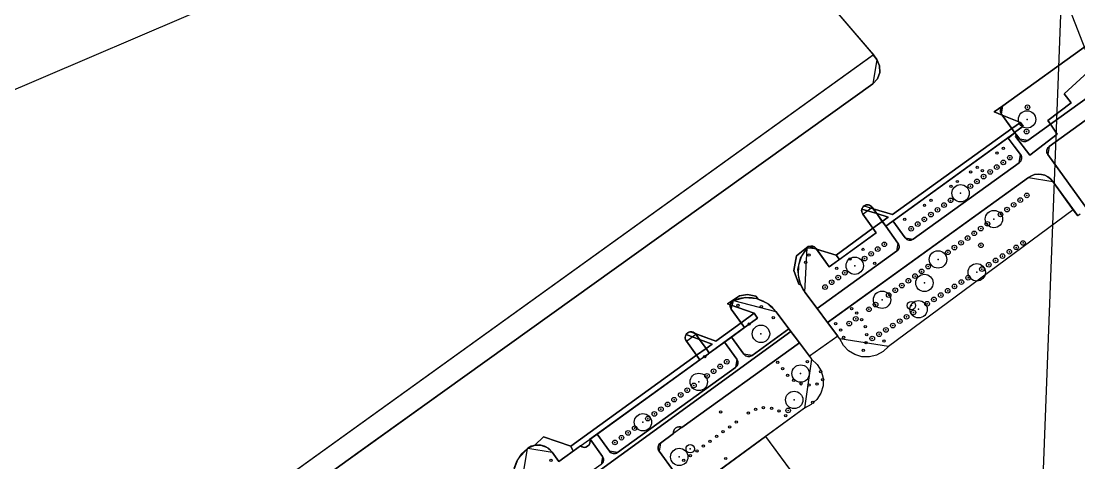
# Model space of a CAD drawing. Header units: metres. Extents: x 13966 to 15478, y -1639 to -430.
# Drawn here: x 14424.7 to 14607.2, y -1089.9 to -1013.7 of the extents above; entities that cross this region are included whole.
import ezdxf

# ---------------------------------------------------------------- set-up
doc = ezdxf.new("R2010")
doc.units = ezdxf.units.M
for name, color, linetype in [('BOUNDARY', 7, 'Continuous'), ('CURB', 7, 'Continuous'), ('GAS', 7, 'Continuous'), ('GRASS', 7, 'Continuous'), ('HEAT', 7, 'Continuous'), ('NEW_BUSH', 3, 'Continuous'), ('NEW_TREE', 3, 'Continuous'), ('ROAD', 7, 'Continuous'), ('SEWER', 7, 'Continuous'), ('SIDEWALK_PATH', 7, 'Continuous')]:
    doc.layers.add(name, color=color, linetype=linetype)

# ---------------------------------------------------------------- blocks, each defined once
blk = doc.blocks.new('ИВА_БУЛЛАТА')
blk.add_circle((0, 0), 0.2)
blk = doc.blocks.new('СПИРЕЯ_GREFSHEIM')
blk.add_circle((0, 0), 0.2)
blk = doc.blocks.new('ПУЗЫРЕПЛОДНИК_LADY_IN_RED')
blk.add_circle((0, 0), 0.2)
blk = doc.blocks.new('ПУЗЫРЕПЛОДНИК_TINY_WINE_GOLD')
blk.add_circle((0, 0), 0.2)
blk = doc.blocks.new('ЛАПЧАТКА_GOLDFINGER')
blk.add_circle((0, 0), 0.2)
blk = doc.blocks.new('КЛЕН_CRIMSON_SENTRY')
blk.add_circle((0, 0), 0.2)
blk = doc.blocks.new('КЛЕН_ГИННАЛА')
blk.add_circle((0, 0), 0.2)

msp = doc.modelspace()

# ---------------------------------------------------------------- linework, layer by layer
at = {"layer": 'BOUNDARY'}
for points in [[(14416.58, -1131.07), (14571.79, -1019.44), (14542.17, -984.84)], [(14607.43, -1047.02), (14607.05, -1047.28), (14606.28, -1046.23), (14574.4, -1069.79), (14565.99, -1068.46), (14565.66, -1068.02), (14560.75, -1071.45), (14561.13, -1071.97), (14559.88, -1080.42), (14553.17, -1085.33), (14562.55, -1098.06)]]:
    msp.add_lwpolyline(points, dxfattribs=at)
at = {"layer": 'CURB'}
for points in [[(14569.95, -1046.94), (14571.57, -1045.77), (14573.91, -1049.02), (14596.22, -1032.94), (14593.89, -1029.69), (14594.11, -1028.3), (14609.15, -1017.46), (14613.34, -1018.16), (14615.88, -1021.71), (14615.19, -1025.88), (14602.12, -1035.3), (14601.89, -1036.7), (14609.03, -1046.6)], [(14571.62, -1019.25), (14572.36, -1020.29), (14571.67, -1024.47), (14482.84, -1088.16)], [(14572.36, -1020.29), (14571.67, -1024.47)], [(14615.87, -1021.7), (14598.44, -1034.25), (14597.06, -1034.05), (14596.22, -1032.94)], [(14596.22, -1032.94), (14595.03, -1033.85)], [(14575.13, -1048.14), (14577.25, -1051.07), (14578.64, -1051.3), (14596.96, -1038.09), (14597.17, -1036.67), (14595.03, -1033.85)], [(14563.81, -1065.71), (14598.56, -1040.63), (14602.75, -1041.31), (14607.05, -1047.28)], [(14565.66, -1068.02), (14559.97, -1060.45), (14560.35, -1052.77), (14561.9, -1052.87), (14564.18, -1056.03), (14572.29, -1050.19), (14569.95, -1046.94)], [(14573.91, -1049.02), (14576.03, -1051.95), (14575.8, -1053.35), (14562.08, -1063.25)], [(14573.91, -1049.02), (14575.13, -1048.14)], [(14539.51, -1068.85), (14541.13, -1067.68), (14543.47, -1070.92), (14549.55, -1066.53), (14547.27, -1063.37), (14547.67, -1061.88), (14554.93, -1063.74), (14560.75, -1071.45)], [(14562.08, -1063.25), (14563.88, -1065.65)], [(14557.21, -1066.76), (14550.84, -1071.36), (14549.44, -1071.13), (14547.3, -1068.16)], [(14557.21, -1066.77), (14559.01, -1069.16)], [(14553.17, -1085.33), (14525.33, -1105.71), (14516.92, -1104.37), (14510.73, -1095.78), (14512.08, -1087.4), (14512.16, -1087.35), (14516.35, -1088.02), (14517.52, -1089.65), (14521.24, -1086.96), (14522.82, -1085.82), (14541.85, -1072.09), (14539.51, -1068.85)], [(14546.08, -1069.04), (14548.23, -1072.01), (14548, -1073.41), (14527.64, -1088.1), (14526.25, -1087.87), (14524.1, -1084.9)], [(14559.03, -1069.15), (14538.75, -1083.78), (14537.29, -1084.83), (14535.05, -1086.45), (14534.82, -1087.86), (14540.02, -1094.96)], [(14547.3, -1068.16), (14546.08, -1069.04)], [(14522.89, -1085.77), (14525.03, -1088.75), (14524.81, -1090.14), (14512.87, -1098.75)], [(14524.1, -1084.9), (14522.89, -1085.77)], [(14482.84, -1088.16), (14471.34, -1096.41), (14470.28, -1097.18), (14468.31, -1098.63), (14467.23, -1099.42), (14466.65, -1099.83)]]:
    msp.add_lwpolyline(points, dxfattribs=at)
at = {"layer": 'GAS'}
msp.add_line((14632.28, -1080.15), (14522.03, -796.13), dxfattribs=at)
at = {"layer": 'GRASS'}
for points in [[(14610.94, -1020.51), (14604.73, -1026.18), (14605.92, -1027.77), (14601.87, -1030.79), (14602.34, -1031.45), (14598.44, -1034.25), (14598.09, -1034.42), (14597.71, -1034.43), (14597.35, -1034.31), (14597.06, -1034.05), (14596.22, -1032.94), (14596.17, -1032.87), (14597.63, -1031.76), (14597.15, -1031.14), (14594.01, -1029.87), (14593.89, -1029.69), (14593.72, -1029.33), (14593.71, -1028.95), (14593.84, -1028.59), (14594.11, -1028.3), (14609.15, -1017.46)], [(14509.67, -1091.31), (14510.47, -1089.15), (14512.08, -1087.4), (14512.16, -1087.35), (14513.25, -1086.85), (14514.4, -1086.82), (14515.47, -1087.21), (14516.35, -1088.02), (14517.52, -1089.65), (14521.24, -1086.96), (14521.53, -1087.13), (14521.85, -1087.2), (14522.17, -1087.16), (14522.47, -1087.01), (14522.71, -1086.77), (14522.85, -1086.48), (14522.89, -1086.15), (14522.82, -1085.82), (14522.89, -1085.77), (14525.03, -1088.75), (14525.2, -1089.11), (14525.21, -1089.49), (14525.08, -1089.85), (14524.81, -1090.14)]]:
    msp.add_lwpolyline(points, dxfattribs=at)
for points in [[(14602.34, -1031.45), (14601.87, -1030.79), (14605.92, -1027.77), (14604.73, -1026.18), (14610.94, -1020.51), (14613.15, -1019.21), (14611.05, -1016.9), (14611.72, -1017.01), (14612.34, -1017.27), (14612.89, -1017.65), (14613.34, -1018.16), (14615.87, -1021.7)], [(14595.69, -1032.19), (14594.01, -1029.87), (14597.15, -1031.14)], [(14596.17, -1032.86), (14595.69, -1032.19), (14597.15, -1031.14), (14597.63, -1031.76)], [(14577.25, -1051.07), (14575.13, -1048.14), (14595.01, -1033.82), (14597.17, -1036.67), (14597.27, -1036.84), (14597.34, -1037.03), (14597.37, -1037.22), (14597.36, -1037.42), (14597.31, -1037.62), (14597.23, -1037.8), (14597.11, -1037.95), (14596.96, -1038.09), (14578.64, -1051.3), (14578.28, -1051.46), (14577.9, -1051.48), (14577.54, -1051.34)], [(14563.88, -1065.65), (14598.56, -1040.63), (14599.07, -1040.33), (14599.62, -1040.14), (14600.2, -1040.07), (14600.79, -1040.1), (14601.37, -1040.25), (14601.89, -1040.51), (14602.36, -1040.87), (14602.75, -1041.31), (14606.29, -1046.22), (14574.4, -1069.79), (14573.46, -1070.68), (14572.34, -1071.29), (14571.11, -1071.59), (14569.81, -1071.56), (14568.57, -1071.19), (14567.48, -1070.52), (14566.61, -1069.6), (14565.99, -1068.46)], [(14572.36, -1046.86), (14569.8, -1046.09), (14569.86, -1045.94), (14569.94, -1045.79), (14570.04, -1045.66), (14570.17, -1045.55), (14571.77, -1046.04)], [(14571.77, -1046.04), (14570.17, -1045.56), (14570.35, -1045.45), (14570.53, -1045.38), (14570.73, -1045.36), (14570.92, -1045.37), (14571.11, -1045.42), (14571.29, -1045.5), (14571.44, -1045.62), (14571.57, -1045.77)], [(14569.95, -1046.94), (14569.84, -1046.75), (14569.78, -1046.53), (14569.76, -1046.31), (14569.8, -1046.09), (14572.36, -1046.86), (14573.33, -1048.21), (14571.72, -1049.39)], [(14560.35, -1052.77), (14560.4, -1052.72), (14560.46, -1052.67), (14560.52, -1052.63), (14560.58, -1052.59), (14560.64, -1052.56), (14561.98, -1052.98), (14564.18, -1056.03), (14572.29, -1050.19), (14571.72, -1049.39), (14573.33, -1048.21), (14576.03, -1051.95), (14576.13, -1052.12), (14576.19, -1052.31), (14576.22, -1052.5), (14576.21, -1052.7), (14576.16, -1052.89), (14576.07, -1053.06), (14575.95, -1053.22), (14575.8, -1053.35), (14562.08, -1063.25), (14559.97, -1060.45), (14559.02, -1058.57), (14558.77, -1056.54), (14559.22, -1054.55)], [(14561.87, -1052.95), (14560.64, -1052.56), (14560.98, -1052.46), (14561.33, -1052.48), (14561.64, -1052.62), (14561.9, -1052.87)], [(14551.19, -1064.07), (14547.1, -1062.62), (14547.17, -1062.39), (14547.29, -1062.18), (14547.46, -1062), (14547.67, -1061.88), (14549.65, -1061.36), (14551.63, -1061.53), (14553.45, -1062.34), (14554.93, -1063.74), (14557.21, -1066.76), (14550.84, -1071.36), (14550.48, -1071.52), (14550.1, -1071.54), (14549.74, -1071.4), (14549.44, -1071.13), (14547.3, -1068.16), (14549.55, -1066.53), (14551.81, -1064.91)], [(14547.27, -1063.37), (14547.19, -1063.24), (14547.13, -1063.09), (14547.09, -1062.94), (14547.08, -1062.79), (14547.09, -1062.71), (14547.1, -1062.62), (14551.19, -1064.07), (14548.95, -1065.71)], [(14548.95, -1065.71), (14551.19, -1064.07), (14551.81, -1064.91), (14549.55, -1066.54)], [(14539.51, -1068.85), (14539.37, -1068.59), (14539.32, -1068.3), (14539.35, -1068.01), (14539.47, -1067.74), (14541.79, -1068.59), (14542.91, -1070.14), (14541.28, -1071.31)], [(14541.79, -1068.59), (14539.47, -1067.74), (14539.61, -1067.56), (14539.79, -1067.42), (14539.99, -1067.32), (14540.22, -1067.27), (14541.04, -1067.57), (14541.09, -1067.62), (14541.13, -1067.68)], [(14526.25, -1087.87), (14524.1, -1084.9), (14541.85, -1072.09), (14541.89, -1072.03), (14543.33, -1071.04), (14543.38, -1070.89), (14543.47, -1070.92), (14546.08, -1069.04), (14548.23, -1072.01), (14548.39, -1072.37), (14548.4, -1072.76), (14548.27, -1073.12), (14548, -1073.41), (14527.64, -1088.1), (14527.47, -1088.19), (14527.29, -1088.26), (14527.1, -1088.28), (14526.9, -1088.27), (14526.71, -1088.22), (14526.53, -1088.14), (14526.38, -1088.02)], [(14534.82, -1087.86), (14534.72, -1087.69), (14534.66, -1087.5), (14534.63, -1087.31), (14534.64, -1087.11), (14534.69, -1086.92), (14534.78, -1086.74), (14534.9, -1086.59), (14535.05, -1086.45), (14537.29, -1084.83), (14537.29, -1084.55), (14537.35, -1084.28), (14537.49, -1084.04), (14537.69, -1083.85), (14537.94, -1083.72), (14538.21, -1083.66), (14538.49, -1083.68), (14538.75, -1083.78), (14559.02, -1069.16), (14561.13, -1071.97), (14562.1, -1072.88), (14562.77, -1074), (14563.12, -1075.25), (14563.11, -1076.58), (14562.73, -1077.86), (14562.04, -1078.96), (14561.07, -1079.83), (14559.88, -1080.42), (14540.02, -1094.96)], [(14541.8, -1072.03), (14541.28, -1071.31), (14542.91, -1070.14), (14543.4, -1070.83), (14543.33, -1071.04), (14541.94, -1072.03)]]:
    msp.add_lwpolyline(points, close=True, dxfattribs=at)
at = {"layer": 'HEAT'}
msp.add_line((14600.91, -1096.84), (14615.74, -712.48), dxfattribs=at)
at = {"layer": 'NEW_BUSH'}
for centre, radius in [((14598.39, -1028.52), 0.4), ((14598.22, -1032.71), 0.4), ((14593.07, -1038.85), 0.4), ((14594.21, -1038.03), 0.4), ((14595.34, -1037.22), 0.4), ((14590.8, -1040.49), 0.4), ((14591.94, -1039.67), 0.4), ((14588.53, -1042.13), 0.4), ((14589.66, -1041.31), 0.4), ((14598.27, -1043.72), 0.4), ((14582.85, -1046.22), 0.4), ((14583.99, -1045.4), 0.4), ((14585.12, -1044.58), 0.4), ((14594.86, -1046.18), 0.4), ((14596, -1045.36), 0.4), ((14597.14, -1044.54), 0.4), ((14580.58, -1047.86), 0.4), ((14581.71, -1047.04), 0.4), ((14593.73, -1047), 0.4), ((14578.31, -1049.49), 0.4), ((14579.44, -1048.67), 0.4), ((14590.32, -1049.45), 0.4), ((14591.46, -1048.63), 0.4), ((14588.05, -1051.09), 0.4), ((14589.19, -1050.27), 0.4), ((14572.54, -1052.99), 0.4), ((14573.68, -1052.17), 0.4), ((14584.65, -1053.55), 0.4), ((14585.78, -1052.73), 0.4), ((14586.92, -1051.91), 0.4), ((14590.35, -1052.34), 0.4), ((14595.25, -1053.44), 0.4), ((14596.43, -1052.69), 0.4), ((14597.62, -1051.94), 0.4), ((14570.27, -1054.63), 0.4), ((14571.41, -1053.81), 0.4), ((14592.88, -1054.94), 0.4), ((14594.07, -1054.19), 0.4), ((14566.86, -1057.08), 0.4), ((14580.11, -1056.83), 0.4), ((14581.24, -1056.01), 0.4), ((14590.52, -1056.44), 0.4), ((14591.7, -1055.69), 0.4), ((14564.59, -1058.72), 0.4), ((14565.73, -1057.9), 0.4), ((14577.83, -1058.46), 0.4), ((14578.97, -1057.64), 0.4), ((14586.97, -1058.69), 0.4), ((14588.15, -1057.94), 0.4), ((14563.46, -1059.54), 0.4), ((14575.56, -1060.1), 0.4), ((14576.7, -1059.28), 0.4), ((14584.61, -1060.18), 0.4), ((14585.79, -1059.43), 0.4), ((14572.16, -1062.56), 0.4), ((14574.43, -1060.92), 0.4), ((14578.35, -1062.73), 0.72), ((14581.06, -1062.43), 0.4), ((14582.24, -1061.68), 0.4), ((14583.42, -1060.93), 0.4), ((14571.02, -1063.38), 0.4), ((14578.69, -1063.93), 0.4), ((14567.62, -1065.84), 0.4), ((14568.75, -1065.02), 0.4), ((14575.14, -1066.18), 0.4), ((14576.33, -1065.43), 0.4), ((14577.51, -1064.68), 0.4), ((14572.78, -1067.68), 0.4), ((14573.96, -1066.93), 0.4), ((14571.6, -1068.42), 0.4), ((14545.35, -1073.24), 0.4), ((14546.49, -1072.42), 0.4), ((14543.08, -1074.88), 0.4), ((14544.21, -1074.06), 0.4), ((14539.67, -1077.34), 0.4), ((14540.81, -1076.52), 0.4), ((14537.4, -1078.97), 0.4), ((14538.54, -1078.15), 0.4), ((14535.13, -1080.61), 0.4), ((14536.27, -1079.79), 0.4), ((14557.08, -1080.83), 0.4), ((14532.86, -1082.25), 0.4), ((14534, -1081.43), 0.4), ((14530.59, -1083.89), 0.4), ((14527.18, -1086.35), 0.4), ((14528.32, -1085.53), 0.4), ((14529.46, -1084.71), 0.4), ((14540.17, -1087.44), 0.72)]:
    msp.add_circle(centre, radius, dxfattribs=at)
for p in [(14598.39, -1028.52), (14598.22, -1032.71), (14594.21, -1038.03), (14595.34, -1037.22), (14591.94, -1039.67), (14593.07, -1038.85), (14588.53, -1042.13), (14589.66, -1041.31), (14590.8, -1040.49), (14598.27, -1043.72), (14583.99, -1045.4), (14585.12, -1044.58), (14596, -1045.36), (14597.14, -1044.54), (14581.71, -1047.04), (14582.85, -1046.22), (14593.73, -1047), (14594.86, -1046.18), (14578.31, -1049.49), (14579.44, -1048.67), (14580.58, -1047.86), (14590.32, -1049.45), (14591.46, -1048.63), (14588.05, -1051.09), (14589.19, -1050.27), (14572.54, -1052.99), (14573.68, -1052.17), (14585.78, -1052.73), (14586.92, -1051.91), (14590.35, -1052.34), (14596.43, -1052.69), (14597.62, -1051.94), (14570.27, -1054.63), (14571.41, -1053.81), (14584.65, -1053.55), (14592.88, -1054.94), (14594.07, -1054.19), (14595.25, -1053.44), (14580.11, -1056.83), (14581.24, -1056.01), (14590.52, -1056.44), (14591.7, -1055.69), (14565.73, -1057.9), (14566.86, -1057.08), (14577.83, -1058.46), (14578.97, -1057.64), (14586.97, -1058.69), (14588.15, -1057.94), (14563.46, -1059.54), (14564.59, -1058.72), (14575.56, -1060.1), (14576.7, -1059.28), (14584.61, -1060.18), (14585.79, -1059.43), (14574.43, -1060.92), (14582.24, -1061.68), (14583.42, -1060.93), (14571.02, -1063.38), (14572.16, -1062.56), (14578.35, -1062.73), (14578.69, -1063.93), (14581.06, -1062.43), (14567.62, -1065.84), (14568.75, -1065.02), (14576.33, -1065.43), (14577.51, -1064.68), (14572.78, -1067.68), (14573.96, -1066.93), (14575.14, -1066.18), (14571.6, -1068.42), (14545.35, -1073.24), (14546.49, -1072.42), (14543.08, -1074.88), (14544.21, -1074.06), (14540.81, -1076.52), (14538.54, -1078.15), (14539.67, -1077.34), (14536.27, -1079.79), (14537.4, -1078.97), (14532.86, -1082.25), (14534, -1081.43), (14535.13, -1080.61), (14557.08, -1080.83), (14530.59, -1083.89), (14528.32, -1085.53), (14529.46, -1084.71), (14527.18, -1086.35), (14540.17, -1087.44)]:
    msp.add_point(p, dxfattribs=at)
at = {"layer": 'NEW_TREE'}
for centre in [(14598.31, -1030.62), (14586.83, -1043.35), (14592.59, -1047.81), (14568.57, -1055.86), (14582.94, -1054.78), (14589.63, -1057), (14580.6, -1058.83), (14573.29, -1061.74), (14579.58, -1063.37), (14552.39, -1067.61), (14559.23, -1074.46), (14541.66, -1075.9), (14558.12, -1079.01), (14532.01, -1082.86), (14538.28, -1088.85)]:
    msp.add_circle(centre, 1.5, dxfattribs=at)
for p in [(14598.31, -1030.62), (14586.83, -1043.35), (14592.59, -1047.81), (14582.94, -1054.78), (14568.57, -1055.86), (14589.63, -1057), (14580.6, -1058.83), (14573.29, -1061.74), (14579.58, -1063.37), (14552.39, -1067.61), (14559.23, -1074.46), (14541.66, -1075.9), (14558.12, -1079.01), (14532.01, -1082.86), (14538.28, -1088.85)]:
    msp.add_point(p, dxfattribs=at)
at = {"layer": 'ROAD'}
for points in [[(14421.75, -1132.01), (14466.65, -1099.83), (14467.23, -1099.42), (14468.31, -1098.63), (14470.28, -1097.18), (14471.34, -1096.41), (14482.84, -1088.16), (14571.67, -1024.47), (14572.49, -1023.6), (14572.89, -1022.52), (14572.85, -1021.37), (14572.36, -1020.29), (14571.77, -1019.45), (14571.63, -1019.25), (14542.17, -984.84)], [(14609.15, -1017.46), (14594.12, -1028.29), (14592.66, -1029.33), (14594.01, -1029.87), (14595.69, -1032.19), (14575.09, -1047.04), (14571.77, -1046.04), (14571.57, -1045.77), (14571.44, -1045.62), (14571.29, -1045.5), (14571.11, -1045.42), (14570.92, -1045.37), (14570.73, -1045.36), (14570.53, -1045.38), (14570.35, -1045.45), (14570.18, -1045.54), (14570.04, -1045.66), (14569.94, -1045.79), (14569.86, -1045.94), (14569.8, -1046.09), (14569.78, -1046.16), (14569.77, -1046.22), (14569.77, -1046.29), (14569.76, -1046.36), (14569.78, -1046.51), (14569.81, -1046.66), (14569.87, -1046.81), (14569.95, -1046.94), (14571.72, -1049.39), (14565.38, -1054.06), (14561.98, -1052.98), (14561.9, -1052.87), (14561.64, -1052.62), (14561.33, -1052.48), (14560.98, -1052.46), (14560.64, -1052.56), (14560.55, -1052.53), (14558.53, -1054.14), (14558.07, -1056.71), (14558.94, -1059.02), (14559.22, -1059.14), (14559.38, -1059.49), (14559.55, -1059.82), (14559.75, -1060.14), (14559.97, -1060.45), (14562.08, -1063.25), (14563.88, -1065.65), (14565.66, -1068.02), (14560.75, -1071.45), (14559.02, -1069.16), (14557.55, -1067.22), (14557.21, -1066.76), (14554.93, -1063.74), (14554.31, -1063.03), (14553.59, -1062.44), (14552.78, -1061.96), (14551.91, -1061.61), (14551.53, -1061.1), (14550.09, -1060.84), (14548.66, -1061.04), (14546.62, -1062.46), (14547.1, -1062.62), (14547.08, -1062.79), (14547.09, -1062.94), (14547.13, -1063.09), (14547.19, -1063.24), (14547.27, -1063.37), (14548.95, -1065.71), (14544.61, -1068.89), (14541.04, -1067.57), (14540.87, -1067.43), (14540.67, -1067.33), (14540.45, -1067.27), (14540.22, -1067.27), (14540.09, -1067.29), (14539.96, -1067.33), (14539.85, -1067.38), (14539.73, -1067.45), (14539.66, -1067.51), (14539.59, -1067.58), (14539.52, -1067.66), (14539.47, -1067.74), (14539.4, -1067.86), (14539.36, -1067.99), (14539.33, -1068.13), (14539.32, -1068.26), (14539.33, -1068.42), (14539.37, -1068.57), (14539.43, -1068.72), (14539.51, -1068.85), (14541.28, -1071.31), (14519.56, -1087.01), (14514.86, -1085.39), (14513.35, -1086.83), (14513.04, -1086.91), (14512.73, -1087.02), (14512.44, -1087.17), (14512.16, -1087.35), (14512.08, -1087.4), (14511.03, -1088.37), (14510.25, -1089.54), (14509.76, -1090.85)], [(14609.01, -1046.58), (14601.89, -1036.7), (14601.81, -1036.57), (14601.75, -1036.42), (14601.71, -1036.27), (14601.7, -1036.11), (14601.73, -1035.88), (14601.81, -1035.66), (14601.94, -1035.46), (14602.12, -1035.3), (14615.19, -1025.88)], [(14540.02, -1094.96), (14553.17, -1085.33), (14557.32, -1090.97)]]:
    msp.add_lwpolyline(points, dxfattribs=at)
for points in [[(14594.01, -1029.87), (14592.66, -1029.33), (14594.1, -1028.29), (14593.84, -1028.59), (14593.71, -1028.95), (14593.72, -1029.33), (14593.89, -1029.69)], [(14572.36, -1046.86), (14571.77, -1046.04), (14575.09, -1047.04), (14595.69, -1032.19), (14596.17, -1032.86), (14596, -1032.99), (14596.05, -1033.06), (14573.91, -1049.02), (14573.33, -1048.21), (14574.35, -1047.46)], [(14573.33, -1048.21), (14572.36, -1046.86), (14574.35, -1047.46)], [(14565.92, -1054.77), (14565.38, -1054.06), (14571.72, -1049.39), (14572.29, -1050.19)], [(14558.94, -1059.02), (14558.07, -1056.71), (14558.53, -1054.14), (14560.31, -1052.72), (14560.35, -1052.77), (14559.38, -1054.19), (14558.85, -1055.79), (14558.8, -1057.48), (14559.22, -1059.14)], [(14564.18, -1056.03), (14561.98, -1052.98), (14565.38, -1054.06), (14565.92, -1054.77)], [(14547.1, -1062.62), (14546.62, -1062.46), (14548.66, -1061.04), (14550.09, -1060.84), (14551.53, -1061.1), (14551.91, -1061.61), (14550.84, -1061.39), (14549.77, -1061.36), (14548.7, -1061.52), (14547.67, -1061.88), (14547.46, -1062), (14547.29, -1062.18), (14547.17, -1062.39)], [(14541.79, -1068.59), (14541.13, -1067.68), (14541.15, -1067.61), (14544.61, -1068.89), (14548.95, -1065.71), (14549.55, -1066.53), (14543.47, -1070.92), (14542.91, -1070.14), (14543.95, -1069.38)], [(14542.91, -1070.14), (14541.79, -1068.59), (14543.95, -1069.38)], [(14519.99, -1087.86), (14519.56, -1087.01), (14541.28, -1071.31), (14541.85, -1072.09), (14522.82, -1085.82), (14522.89, -1086.15), (14522.85, -1086.48), (14522.71, -1086.77), (14522.47, -1087.01), (14522.17, -1087.16), (14521.85, -1087.2), (14521.53, -1087.13), (14521.24, -1086.96)], [(14516.35, -1088.02), (14515.75, -1087.41), (14515.03, -1086.99), (14514.21, -1086.79), (14513.35, -1086.83), (14514.86, -1085.39), (14519.56, -1087.01), (14519.99, -1087.86), (14517.52, -1089.65)]]:
    msp.add_lwpolyline(points, close=True, dxfattribs=at)
at = {"layer": 'SEWER'}
msp.add_line((14384.3, -1042.2), (14683.28, -914.54), dxfattribs=at)
at = {"layer": 'SIDEWALK_PATH'}
for points in [[(14413.07, -1133.46), (14389.41, -1126.41), (14390.28, -1124.47), (14416.58, -1131.07), (14571.77, -1019.45), (14572.36, -1020.29), (14572.85, -1021.37), (14572.89, -1022.52), (14572.49, -1023.6), (14571.67, -1024.47), (14421.75, -1132.01), (14419.75, -1133.12), (14417.58, -1133.74), (14415.32, -1133.86)], [(14598.77, -1036.8), (14596.32, -1033.57), (14596.48, -1033.28), (14597.06, -1034.05), (14597.35, -1034.31), (14597.71, -1034.43), (14598.09, -1034.42), (14598.44, -1034.25), (14602.34, -1031.45), (14603.53, -1033.16)]]:
    msp.add_lwpolyline(points, close=True, dxfattribs=at)
for points in [[(14607.45, -1046.99), (14607.06, -1047.28), (14606.28, -1046.23), (14602.75, -1041.31), (14602.36, -1040.87), (14601.89, -1040.51), (14601.37, -1040.25), (14600.79, -1040.1), (14600.2, -1040.07), (14599.62, -1040.14), (14599.07, -1040.33), (14598.56, -1040.63), (14563.88, -1065.65), (14562.08, -1063.25), (14575.8, -1053.35), (14575.95, -1053.22), (14576.07, -1053.06), (14576.16, -1052.89), (14576.21, -1052.7), (14576.22, -1052.5), (14576.19, -1052.31), (14576.13, -1052.12), (14576.03, -1051.95), (14573.91, -1049.02), (14575.13, -1048.14), (14577.25, -1051.07), (14577.54, -1051.34), (14577.9, -1051.48), (14578.28, -1051.46), (14578.64, -1051.3), (14596.96, -1038.09), (14597.11, -1037.95), (14597.23, -1037.8), (14597.31, -1037.62), (14597.36, -1037.42), (14597.37, -1037.22), (14597.34, -1037.03), (14597.27, -1036.84), (14597.17, -1036.67), (14595.03, -1033.85), (14596.22, -1032.94), (14596.48, -1033.28), (14596.32, -1033.57), (14598.77, -1036.8), (14603.53, -1033.16), (14602.34, -1031.45), (14615.87, -1021.7)], [(14615.19, -1025.88), (14602.12, -1035.3), (14601.85, -1035.59), (14601.72, -1035.95), (14601.73, -1036.34), (14601.89, -1036.7), (14609.01, -1046.58)], [(14524.81, -1090.14), (14525.08, -1089.85), (14525.21, -1089.49), (14525.2, -1089.11), (14525.03, -1088.75), (14522.89, -1085.77), (14524.1, -1084.9), (14526.25, -1087.87), (14526.38, -1088.02), (14526.53, -1088.14), (14526.71, -1088.22), (14526.9, -1088.27), (14527.1, -1088.28), (14527.29, -1088.26), (14527.47, -1088.19), (14527.64, -1088.1), (14548, -1073.41), (14548.27, -1073.12), (14548.4, -1072.76), (14548.39, -1072.37), (14548.23, -1072.01), (14546.08, -1069.04), (14547.3, -1068.16), (14549.44, -1071.13), (14549.74, -1071.4), (14550.1, -1071.54), (14550.48, -1071.52), (14550.84, -1071.36), (14557.21, -1066.76), (14557.55, -1067.22), (14513.3, -1099.34)], [(14513.3, -1099.34), (14557.55, -1067.22), (14559.02, -1069.16), (14538.75, -1083.78), (14538.49, -1083.68), (14538.21, -1083.66), (14537.94, -1083.72), (14537.69, -1083.85), (14537.49, -1084.04), (14537.35, -1084.28), (14537.29, -1084.55), (14537.29, -1084.83), (14535.05, -1086.45), (14534.9, -1086.59), (14534.78, -1086.74), (14534.69, -1086.92), (14534.64, -1087.11), (14534.63, -1087.31), (14534.66, -1087.5), (14534.72, -1087.69), (14534.82, -1087.86), (14540.02, -1094.96)]]:
    msp.add_lwpolyline(points, dxfattribs=at)

# ---------------------------------------------------------------- block references
at = {"layer": 'BUSH'}
for name, p in [('ЛАПЧАТКА_GOLDFINGER', (14593.11, -1036.42)), ('ИВА_БУЛЛАТА', (14594.24, -1035.6)), ('ПУЗЫРЕПЛОДНИК_LADY_IN_RED', (14588.56, -1039.69)), ('ПУЗЫРЕПЛОДНИК_TINY_WINE_GOLD', (14589.7, -1038.87)), ('ИВА_БУЛЛАТА', (14585.16, -1042.15)), ('СПИРЕЯ_GREFSHEIM', (14586.29, -1041.33)), ('ПУЗЫРЕПЛОДНИК_TINY_WINE_GOLD', (14580.61, -1045.42)), ('ЛАПЧАТКА_GOLDFINGER', (14581.75, -1044.6)), ('ПУЗЫРЕПЛОДНИК_LADY_IN_RED', (14577.21, -1047.88)), ('ИВА_БУЛЛАТА', (14570.01, -1053.06)), ('ПУЗЫРЕПЛОДНИК_LADY_IN_RED', (14560.7, -1054.03)), ('ЛАПЧАТКА_GOLDFINGER', (14567.74, -1054.7)), ('СПИРЕЯ_GREFSHEIM', (14560.08, -1055.27)), ('ПУЗЫРЕПЛОДНИК_TINY_WINE_GOLD', (14565.47, -1056.33)), ('ПУЗЫРЕПЛОДНИК_LADY_IN_RED', (14572.01, -1055.47)), ('ПУЗЫРЕПЛОДНИК_TINY_WINE_GOLD', (14548.4, -1062.68)), ('СПИРЕЯ_GREFSHEIM', (14552.47, -1062.94)), ('ПУЗЫРЕПЛОДНИК_TINY_WINE_GOLD', (14568.02, -1063.28)), ('ЛАПЧАТКА_GOLDFINGER', (14568.92, -1064.03)), ('ПУЗЫРЕПЛОДНИК_LADY_IN_RED', (14550.35, -1065.93)), ('ПУЗЫРЕПЛОДНИК_LADY_IN_RED', (14554.5, -1064.82)), ('ПУЗЫРЕПЛОДНИК_LADY_IN_RED', (14565.27, -1065.84)), ('ИВА_БУЛЛАТА', (14569.75, -1065.15)), ('СПИРЕЯ_GREFSHEIM', (14566.12, -1066.96)), ('СПИРЕЯ_GREFSHEIM', (14570.39, -1066.39)), ('ПУЗЫРЕПЛОДНИК_LADY_IN_RED', (14570.65, -1067.76)), ('ИВА_БУЛЛАТА', (14566.65, -1068.2)), ('ПУЗЫРЕПЛОДНИК_TINY_WINE_GOLD', (14570.53, -1069.15)), ('СПИРЕЯ_GREFSHEIM', (14542.68, -1071.53)), ('ЛАПЧАТКА_GOLDFINGER', (14570.03, -1070.45)), ('ПУЗЫРЕПЛОДНИК_TINY_WINE_GOLD', (14555.29, -1072.52)), ('СПИРЕЯ_GREFSHEIM', (14560.39, -1072.39)), ('ПУЗЫРЕПЛОДНИК_LADY_IN_RED', (14556.13, -1073.64)), ('СПИРЕЯ_GREFSHEIM', (14556.99, -1074.75)), ('ИВА_БУЛЛАТА', (14562.71, -1074.16)), ('ИВА_БУЛЛАТА', (14558.05, -1075.66)), ('ЛАПЧАТКА_GOLDFINGER', (14559.31, -1076.24)), ('ПУЗЫРЕПЛОДНИК_TINY_WINE_GOLD', (14560.69, -1076.45)), ('ПУЗЫРЕПЛОДНИК_LADY_IN_RED', (14562.07, -1076.27)), ('СПИРЕЯ_GREFSHEIM', (14563.01, -1075.51)), ('ПУЗЫРЕПЛОДНИК_TINY_WINE_GOLD', (14551.45, -1080.64)), ('ЛАПЧАТКА_GOLDFINGER', (14552.82, -1080.35)), ('ИВА_БУЛЛАТА', (14554.21, -1080.44)), ('ПУЗЫРЕПЛОДНИК_LADY_IN_RED', (14550.22, -1081.29)), ('СПИРЕЯ_GREFSHEIM', (14555.52, -1080.92)), ('ПУЗЫРЕПЛОДНИК_LADY_IN_RED', (14556.65, -1081.74)), ('ПУЗЫРЕПЛОДНИК_TINY_WINE_GOLD', (14546.98, -1083.67)), ('ЛАПЧАТКА_GOLDFINGER', (14548.11, -1082.84)), ('ИВА_БУЛЛАТА', (14543.59, -1086.15)), ('СПИРЕЯ_GREFSHEIM', (14544.72, -1085.32)), ('ПУЗЫРЕПЛОДНИК_LADY_IN_RED', (14545.85, -1084.5)), ('ПУЗЫРЕПЛОДНИК_TINY_WINE_GOLD', (14541.33, -1087.8)), ('ЛАПЧАТКА_GOLDFINGER', (14542.46, -1086.98)), ('ПУЗЫРЕПЛОДНИК_TINY_WINE_GOLD', (14516.13, -1089.43)), ('СПИРЕЯ_GREFSHEIM', (14539.07, -1089.46)), ('ПУЗЫРЕПЛОДНИК_LADY_IN_RED', (14540.2, -1088.63)), ('СПИРЕЯ_GREFSHEIM', (14546.31, -1089.12))]:
    msp.add_blockref(name, p, dxfattribs=at)
at = {"layer": 'TREE'}
for name, p in [('КЛЕН_CRIMSON_SENTRY', (14590.61, -1039.45)), ('КЛЕН_CRIMSON_SENTRY', (14573.61, -1068.86)), ('КЛЕН_ГИННАЛА', (14561.31, -1079.43)), ('КЛЕН_CRIMSON_SENTRY', (14545.42, -1081.09))]:
    msp.add_blockref(name, p, dxfattribs=at)

doc.saveas('drawing.dxf')
